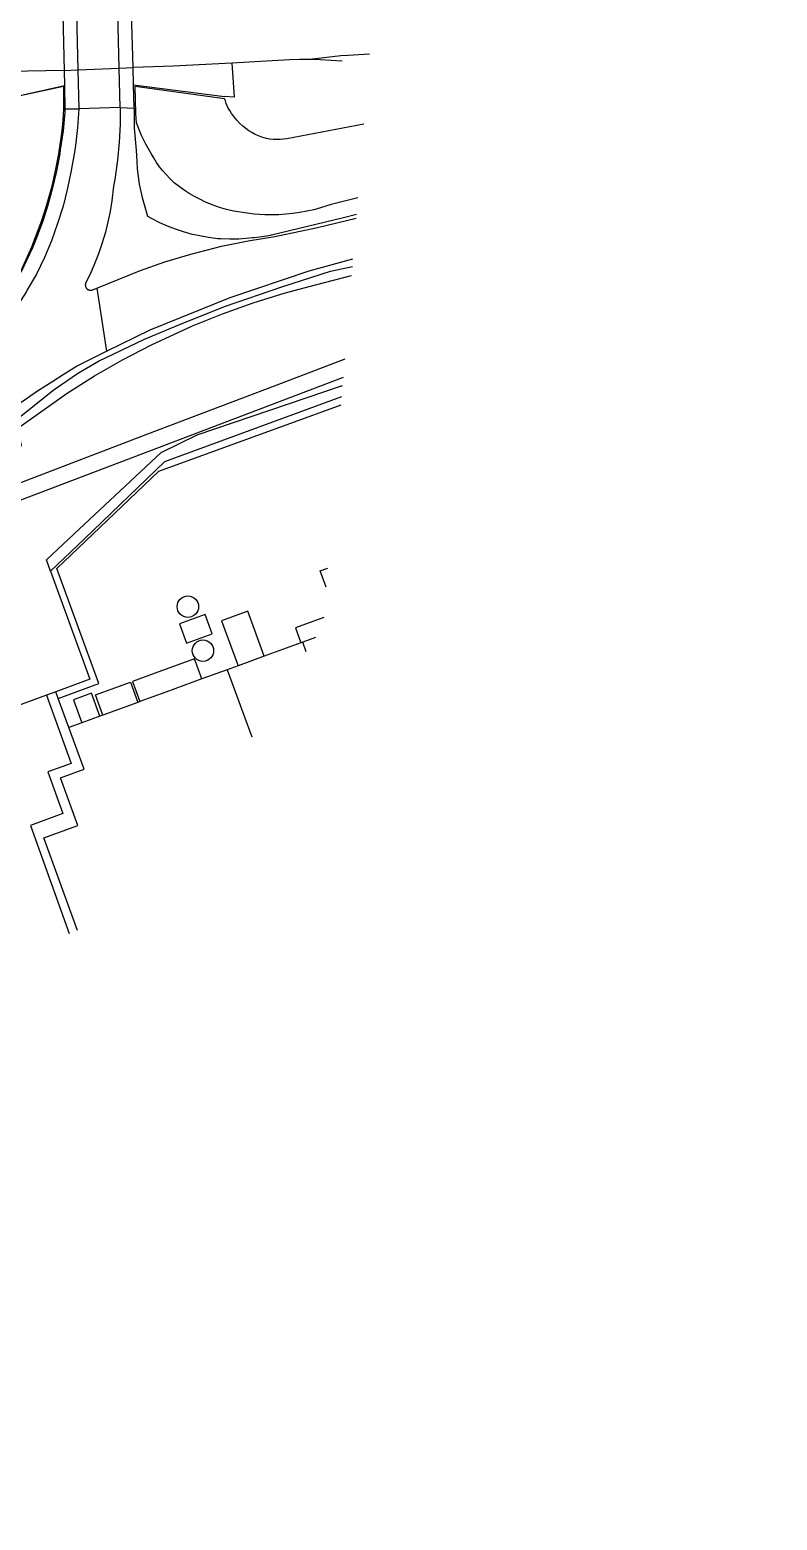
# Model space of a CAD drawing. Header units: millimetres. Extents: x 111502 to 977541, y 8702 to 1044108.
# Drawn here: x 486679.6 to 486815.4, y 235291.9 to 235562.6 of the extents above; entities that cross this region are included whole.
import ezdxf

# ---------------------------------------------------------------- set-up
doc = ezdxf.new("R2010")
doc.units = ezdxf.units.MM
doc.header["$LTSCALE"] = 0.25
doc.linetypes.add('DASHED2', pattern=[9.525, 6.35, -3.175])
doc.layers.add('E HVSS As Laid HV', color=10, linetype='Continuous')
doc.layers.add('X HVSS Site Background', color=8, linetype='Continuous')

# ---------------------------------------------------------------- blocks, each defined once
blk = doc.blocks.new('OS MAP 060722')
at = {"layer": 'X HVSS Site Background'}
for points in [[(-2122.98, -3541.11), (-2122.8, -3548.66), (-2122.56, -3558.44), (-2122.5, -3560.89), (-2122.25, -3570.95), (-2122.08, -3578.06)], [(-2114.53, -3577.81), (-2114.71, -3570.62), (-2114.96, -3560.68), (-2115.02, -3558.23), (-2115.26, -3548.51), (-2115.28, -3547.71), (-2115.48, -3541.01)], [(-2124.98, -3560.96), (-2124.73, -3571.06)], [(-2112.18, -3570.51), (-2112.48, -3560.61)], [(-2124.73, -3571.06), (-2122.25, -3570.95), (-2114.71, -3570.62), (-2112.18, -3570.51)], [(-2094.23, -3569.76), (-2104.93, -3570.31), (-2112.18, -3570.51)], [(-2112.13, -3573.66), (-2112.18, -3570.51)], [(-2094.23, -3569.76), (-2093.83, -3575.91), (-2095.58, -3575.81)], [(-2080.08, -3569.06), (-2081.98, -3569.06), (-2083.78, -3569.11), (-2094.23, -3569.76)], [(-2069.22, -3568.08), (-2073.13, -3568.36), (-2074.43, -3568.41), (-2080.08, -3569.06)], [(-2074.18, -3569.36), (-2078.18, -3569.11), (-2080.08, -3569.06)], [(-2124.73, -3571.06), (-2141.53, -3571.36)], [(-2124.73, -3571.06), (-2124.68, -3573.86)], [(-2140.33, -3577.26), (-2124.84, -3573.89)], [(-2124.84, -3573.89), (-2124.82, -3574.22), (-2124.83, -3578.05), (-2124.96, -3580.09), (-2125.16, -3582.04), (-2125.78, -3586.2), (-2126.39, -3589.32), (-2127.05, -3592.34), (-2127.98, -3595.74), (-2128.83, -3598.39), (-2130.66, -3603.17), (-2132.78, -3607.91)], [(-2124.68, -3573.86), (-2139.33, -3577.11)], [(-2124.68, -3573.86), (-2124.58, -3578.06)], [(-2112.13, -3573.66), (-2095.58, -3575.81)], [(-2112.03, -3577.91), (-2112.13, -3573.66)], [(-2070.26, -3580.81), (-2084.28, -3583.46), (-2084.88, -3583.56), (-2085.48, -3583.61), (-2086.73, -3583.61), (-2087.33, -3583.56), (-2087.93, -3583.41), (-2088.78, -3583.21), (-2089.43, -3582.96), (-2090.03, -3582.71), (-2090.63, -3582.36), (-2091.18, -3582.01), (-2091.73, -3581.61), (-2092.28, -3581.16), (-2092.78, -3580.71), (-2093.33, -3580.11), (-2093.68, -3579.71), (-2094.03, -3579.26), (-2094.33, -3578.86), (-2094.63, -3578.36), (-2094.93, -3577.91), (-2095.28, -3577.06), (-2095.43, -3576.56), (-2095.58, -3576.21), (-2111.83, -3573.96)], [(-2071.35, -3594.18), (-2076.23, -3595.41), (-2078.13, -3596.01), (-2079.38, -3596.36), (-2081.88, -3596.86), (-2083.18, -3597.06), (-2084.43, -3597.16), (-2085.73, -3597.26), (-2088.28, -3597.26), (-2090.18, -3597.16), (-2091.48, -3597.01), (-2093.98, -3596.61), (-2095.23, -3596.31), (-2096.48, -3595.96), (-2097.68, -3595.51), (-2099.03, -3594.96), (-2100.08, -3594.46), (-2101.03, -3593.96), (-2102.03, -3593.41), (-2102.93, -3592.81), (-2103.83, -3592.16), (-2104.73, -3591.46), (-2105.53, -3590.71), (-2106.78, -3589.31), (-2107.38, -3588.56), (-2107.93, -3587.81), (-2108.43, -3586.96), (-2108.93, -3586.16), (-2109.43, -3585.31), (-2109.88, -3584.46), (-2110.68, -3582.86), (-2111.58, -3580.56), (-2111.68, -3578.91), (-2111.83, -3573.96)], [(-2124.58, -3578.06), (-2124.63, -3578.66), (-2124.93, -3582.06), (-2125.43, -3585.46), (-2125.53, -3586.21), (-2126.13, -3589.36), (-2126.83, -3592.41), (-2127.68, -3595.51), (-2128.63, -3598.46), (-2129.78, -3601.46), (-2130.48, -3603.26), (-2132.58, -3607.76)], [(-2122.08, -3578.06), (-2122.28, -3581.41), (-2122.68, -3584.71), (-2122.83, -3585.91), (-2123.43, -3589.21), (-2124.13, -3592.46), (-2124.93, -3595.71), (-2125.93, -3598.86), (-2127.03, -3602.01), (-2128.28, -3605.06), (-2129.78, -3608.06), (-2131.43, -3610.91), (-2131.58, -3611.21), (-2133.08, -3613.56), (-2134.73, -3615.86), (-2136.48, -3618.11), (-2138.28, -3620.21), (-2140.13, -3622.26), (-2142.13, -3624.21), (-2144.58, -3626.31), (-2147.03, -3628.16), (-2149.58, -3629.96), (-2150.23, -3630.36), (-2150.65, -3630.62)], [(-2124.58, -3578.06), (-2122.08, -3578.06)], [(-2114.53, -3577.81), (-2122.08, -3578.06)], [(-2114.53, -3577.81), (-2114.58, -3580.86), (-2114.73, -3584.06), (-2115.03, -3587.36), (-2115.53, -3590.86), (-2115.77, -3592.11), (-2116.06, -3594.77), (-2116.38, -3596.68), (-2116.77, -3598.57), (-2117.24, -3600.45), (-2117.86, -3602.55), (-2118.49, -3604.38), (-2119.2, -3606.19), (-2119.97, -3607.96), (-2120.82, -3609.7), (-2120.84, -3609.74), (-2120.85, -3609.78), (-2120.86, -3609.82), (-2120.86, -3609.86), (-2120.87, -3609.91), (-2120.87, -3609.95), (-2120.88, -3609.99), (-2120.88, -3610.03), (-2120.88, -3610.07), (-2120.87, -3610.11), (-2120.87, -3610.15), (-2120.86, -3610.19), (-2120.86, -3610.23), (-2120.85, -3610.27), (-2120.84, -3610.31), (-2120.82, -3610.35), (-2120.81, -3610.39), (-2120.79, -3610.43), (-2120.78, -3610.47), (-2120.76, -3610.5), (-2120.74, -3610.54), (-2120.72, -3610.57), (-2120.69, -3610.61), (-2120.67, -3610.64), (-2120.64, -3610.67), (-2120.59, -3610.72), (-2120.56, -3610.75), (-2120.53, -3610.77), (-2120.5, -3610.8), (-2120.46, -3610.82), (-2120.43, -3610.84), (-2120.39, -3610.86), (-2120.36, -3610.88), (-2120.32, -3610.9), (-2120.28, -3610.92), (-2120.24, -3610.93), (-2120.2, -3610.94), (-2120.17, -3610.96), (-2120.12, -3610.96), (-2120.08, -3610.97), (-2120.04, -3610.98), (-2120, -3610.98), (-2119.96, -3610.99), (-2119.92, -3610.99), (-2119.88, -3610.99), (-2119.84, -3610.99), (-2119.8, -3610.98), (-2119.76, -3610.98), (-2119.72, -3610.97), (-2119.68, -3610.96), (-2119.64, -3610.95), (-2119.6, -3610.93), (-2119.56, -3610.92), (-2119.1, -3610.73), (-2119.05, -3610.71), (-2118.77, -3610.6)], [(-2114.53, -3577.81), (-2112.03, -3577.91)], [(-2112.03, -3577.91), (-2111.98, -3581.51), (-2111.63, -3585.56), (-2111.53, -3587.61), (-2111.48, -3588.91), (-2111.08, -3591.71), (-2110.58, -3594.16), (-2109.58, -3597.51), (-2108.78, -3597.96), (-2107.43, -3598.66), (-2105.98, -3599.31), (-2104.58, -3599.86), (-2103.13, -3600.31), (-2101.68, -3600.71), (-2100.08, -3601.06), (-2098.48, -3601.36), (-2096.83, -3601.56), (-2096.28, -3601.61), (-2094.63, -3601.66), (-2092.98, -3601.66), (-2090.48, -3601.41), (-2090.23, -3601.41), (-2088.73, -3601.21), (-2087.23, -3600.96), (-2087.03, -3600.91), (-2073.98, -3597.76), (-2071.59, -3597.18)], [(-2118.77, -3610.6), (-2111.06, -3607.43), (-2106.42, -3605.83), (-2101.72, -3604.42), (-2096.12, -3603), (-2091.31, -3602.01), (-2086.47, -3601.21), (-2078.68, -3599.61), (-2071.65, -3597.89)], [(-2117.02, -3622.08), (-2109.11, -3618.15), (-2094.57, -3612.31), (-2080.18, -3607.43), (-2072.25, -3605.27)], [(-2137.72, -3643.6), (-2132.48, -3639.11), (-2133.13, -3636.04), (-2124.21, -3629.7), (-2119.21, -3626.56), (-2118.77, -3626.31), (-2114.1, -3623.63), (-2108.87, -3620.91), (-2101.41, -3617.47), (-2095.95, -3615.27), (-2090.4, -3613.28), (-2084.77, -3611.52), (-2079.08, -3609.99), (-2072.5, -3608.33)], [(-2134.04, -3635.08), (-2132.52, -3633.81), (-2126.56, -3628.99), (-2122.13, -3626), (-2118.51, -3623.87), (-2110.14, -3619.87), (-2103.18, -3616.95), (-2095.38, -3613.88), (-2085.19, -3610.38), (-2076.35, -3607.5), (-2072.36, -3606.65)], [(-2118.77, -3610.6), (-2117.02, -3622.08)], [(-2143.19, -3639.51), (-2142.08, -3638.61), (-2137.41, -3634.96), (-2134.66, -3632.86), (-2133.56, -3632.02), (-2129.6, -3629.23), (-2126.81, -3627.49), (-2124.92, -3626.31), (-2122.5, -3624.8), (-2117.02, -3622.08)], [(-2073.74, -3623.53), (-2086.58, -3628.41), (-2109.57, -3637.15), (-2135.05, -3646.85), (-2137.72, -3643.6)], [(-2074.01, -3626.84), (-2134.51, -3649.85), (-2135.78, -3647.47), (-2138.1, -3643.49)], [(-2127.19, -3662.03), (-2127.95, -3659.94), (-2122.03, -3654.41), (-2107.13, -3640.46), (-2100.58, -3637.26), (-2074.13, -3628.26)], [(-2074.3, -3630.37), (-2106.47, -3642.13), (-2121.05, -3656.13), (-2127.19, -3662.03)], [(-2125.82, -3685.14), (-2118.45, -3682.39), (-2126.04, -3661.53), (-2120.82, -3656.54), (-2107.5, -3643.82), (-2074.41, -3631.77)], [(-2127.19, -3662.03), (-2120.04, -3681.61), (-2126.27, -3683.91)], [(-2077.12, -3664.92), (-2078.2, -3661.96), (-2076.84, -3661.47)], [(-2101.56, -3670.28), (-2101.87, -3670.37), (-2102.25, -3670.41), (-2102.63, -3670.37), (-2102.99, -3670.26), (-2103.33, -3670.08), (-2103.63, -3669.84), (-2103.87, -3669.54), (-2104.05, -3669.2), (-2104.16, -3668.84), (-2104.2, -3668.46), (-2104.16, -3668.08), (-2104.05, -3667.71), (-2103.87, -3667.37), (-2103.63, -3667.08), (-2103.33, -3666.84), (-2102.99, -3666.66), (-2102.63, -3666.54), (-2102.25, -3666.51), (-2101.87, -3666.54), (-2101.5, -3666.66), (-2101.16, -3666.84), (-2100.87, -3667.08), (-2100.63, -3667.37), (-2100.45, -3667.71), (-2100.33, -3668.08), (-2100.3, -3668.46), (-2100.33, -3668.84), (-2100.45, -3669.2), (-2100.63, -3669.54), (-2100.87, -3669.84), (-2101.16, -3670.08), (-2101.5, -3670.26), (-2101.56, -3670.28)], [(-2102.48, -3675.08), (-2097.84, -3673.39), (-2099.12, -3669.86), (-2103.76, -3671.55), (-2102.48, -3675.08)], [(-2088.38, -3677.45), (-2091.36, -3669.3), (-2096.11, -3671.03), (-2093.13, -3679.19)], [(-2077.57, -3670.41), (-2082.68, -3672.28), (-2081.69, -3675)], [(-2099.51, -3674.5), (-2099.13, -3674.54), (-2098.76, -3674.65), (-2098.43, -3674.83), (-2098.13, -3675.07), (-2097.89, -3675.37), (-2097.71, -3675.71), (-2097.6, -3676.07), (-2097.56, -3676.45), (-2097.6, -3676.83), (-2097.71, -3677.2), (-2097.89, -3677.53), (-2098.13, -3677.83), (-2098.43, -3678.07), (-2098.76, -3678.25), (-2099.13, -3678.36), (-2099.51, -3678.4), (-2099.89, -3678.36), (-2100.25, -3678.25), (-2100.59, -3678.07), (-2100.89, -3677.83), (-2101.13, -3677.53), (-2101.31, -3677.2), (-2101.42, -3676.83), (-2101.46, -3676.45), (-2101.42, -3676.07), (-2101.31, -3675.71), (-2101.13, -3675.37), (-2100.89, -3675.07), (-2100.59, -3674.83), (-2100.25, -3674.65), (-2099.89, -3674.54), (-2099.51, -3674.5)], [(-2081.69, -3675), (-2088.38, -3677.45)], [(-2081.38, -3674.89), (-2081.69, -3675)], [(-2079.07, -3674.05), (-2081.38, -3674.89)], [(-2080.74, -3676.64), (-2081.38, -3674.89)], [(-2099.71, -3681.59), (-2101.05, -3677.93), (-2108.17, -3680.53), (-2112.3, -3682.04), (-2110.96, -3685.71)], [(-2088.38, -3677.45), (-2093.13, -3679.19)], [(-2095.1, -3679.91), (-2099.71, -3681.59)], [(-2093.13, -3679.19), (-2095.1, -3679.91)], [(-2095.1, -3679.91), (-2090.65, -3692.07)], [(-2126.27, -3683.91), (-2127.96, -3684.53)], [(-2125.82, -3685.14), (-2126.27, -3683.91)], [(-2118.25, -3688.37), (-2119.78, -3684.18), (-2123.02, -3685.39), (-2121.49, -3689.55)], [(-2117.7, -3688.17), (-2119.04, -3684.49), (-2112.69, -3682.17), (-2111.34, -3685.84)], [(-2099.71, -3681.59), (-2106.26, -3683.98), (-2110.96, -3685.71)], [(-2127.96, -3684.53), (-2145.28, -3690.9)], [(-2127.96, -3684.53), (-2127.96, -3684.54), (-2123.43, -3696.92), (-2127.7, -3698.47), (-2124.94, -3706.02), (-2130.84, -3708.18), (-2123.83, -3727.82)], [(-2123.89, -3690.43), (-2125.82, -3685.14)], [(-2111.34, -3685.84), (-2117.7, -3688.17)], [(-2110.96, -3685.71), (-2111.34, -3685.84)], [(-2121.49, -3689.55), (-2123.89, -3690.43)], [(-2118.25, -3688.37), (-2121.49, -3689.55)], [(-2117.7, -3688.17), (-2118.25, -3688.37)], [(-2122.3, -3727.28), (-2128.45, -3710.45), (-2122.23, -3708.18), (-2125.39, -3699.55), (-2121.12, -3697.99), (-2123.89, -3690.43)]]:
    blk.add_lwpolyline(points, dxfattribs=at)

msp = doc.modelspace()

# ---------------------------------------------------------------- linework, layer by layer
at = {"lineweight": 0}
msp.add_circle((488727.82, 239008.33), 11388.42, dxfattribs=at)

# ---------------------------------------------------------------- block references
at = {"layer": 'E HVSS As Laid HV', "linetype": 'DASHED2', "lineweight": 0}
msp.add_blockref('OS MAP 060722', (488810.58, 239126.31), dxfattribs=at)

doc.saveas('drawing.dxf')
